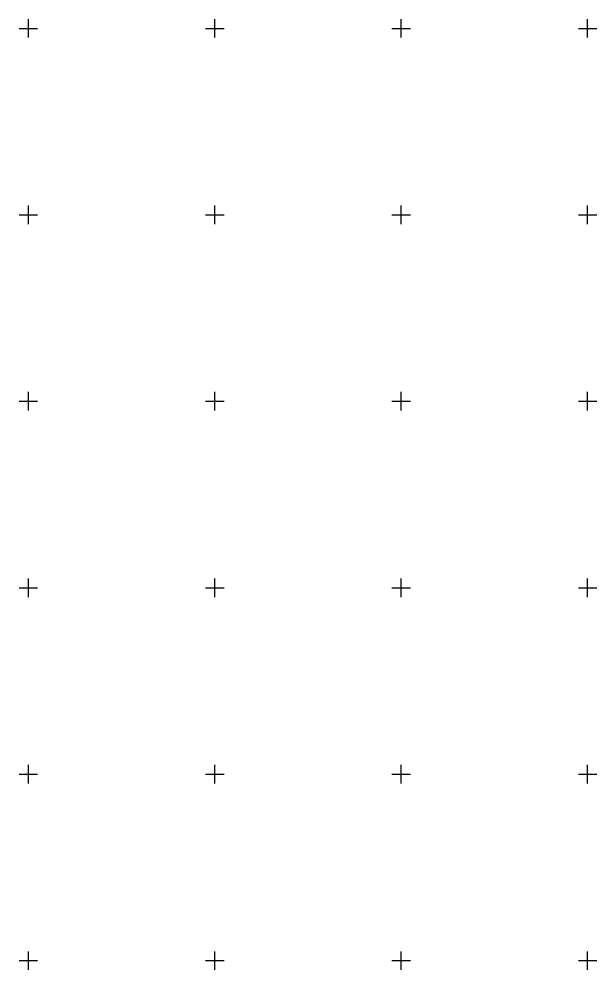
# Model space of a CAD drawing. Header units: metres. Extents: x 8590 to 8730, y -274450 to -274290.
# Drawn here: x 8699.5 to 8730.5, y -274410.5 to -274359.5 of the extents above; entities that cross this region are included whole.
import ezdxf

# ---------------------------------------------------------------- set-up
doc = ezdxf.new("R2010")
doc.units = ezdxf.units.M
doc.header["$LTSCALE"] = 2.54

msp = doc.modelspace()

# ---------------------------------------------------------------- linework, layer by layer
at = {"color": 252, "ltscale": 0.01}
for p, q in [((8700, -274360.5), (8700, -274359.5)), ((8710, -274360.5), (8710, -274359.5)), ((8720, -274360.5), (8720, -274359.5)), ((8730, -274360.5), (8730, -274359.5)), ((8699.5, -274360), (8700.5, -274360)), ((8709.5, -274360), (8710.5, -274360)), ((8719.5, -274360), (8720.5, -274360)), ((8729.5, -274360), (8730.5, -274360)), ((8700, -274370.5), (8700, -274369.5)), ((8710, -274370.5), (8710, -274369.5)), ((8720, -274370.5), (8720, -274369.5)), ((8730, -274370.5), (8730, -274369.5)), ((8699.5, -274370), (8700.5, -274370)), ((8709.5, -274370), (8710.5, -274370)), ((8719.5, -274370), (8720.5, -274370)), ((8729.5, -274370), (8730.5, -274370)), ((8699.5, -274380), (8700.5, -274380)), ((8700, -274380.5), (8700, -274379.5)), ((8709.5, -274380), (8710.5, -274380)), ((8710, -274380.5), (8710, -274379.5)), ((8719.5, -274380), (8720.5, -274380)), ((8720, -274380.5), (8720, -274379.5)), ((8729.5, -274380), (8730.5, -274380)), ((8730, -274380.5), (8730, -274379.5)), ((8700, -274390.5), (8700, -274389.5)), ((8710, -274390.5), (8710, -274389.5)), ((8720, -274390.5), (8720, -274389.5)), ((8730, -274390.5), (8730, -274389.5)), ((8699.5, -274390), (8700.5, -274390)), ((8709.5, -274390), (8710.5, -274390)), ((8719.5, -274390), (8720.5, -274390)), ((8729.5, -274390), (8730.5, -274390)), ((8700, -274400.5), (8700, -274399.5)), ((8710, -274400.5), (8710, -274399.5)), ((8720, -274400.5), (8720, -274399.5)), ((8730, -274400.5), (8730, -274399.5)), ((8699.5, -274400), (8700.5, -274400)), ((8709.5, -274400), (8710.5, -274400)), ((8719.5, -274400), (8720.5, -274400)), ((8729.5, -274400), (8730.5, -274400)), ((8700, -274410.5), (8700, -274409.5)), ((8710, -274410.5), (8710, -274409.5)), ((8720, -274410.5), (8720, -274409.5)), ((8730, -274410.5), (8730, -274409.5)), ((8699.5, -274410), (8700.5, -274410)), ((8709.5, -274410), (8710.5, -274410)), ((8719.5, -274410), (8720.5, -274410)), ((8729.5, -274410), (8730.5, -274410))]:
    msp.add_line(p, q, dxfattribs=at)

doc.saveas('drawing.dxf')
